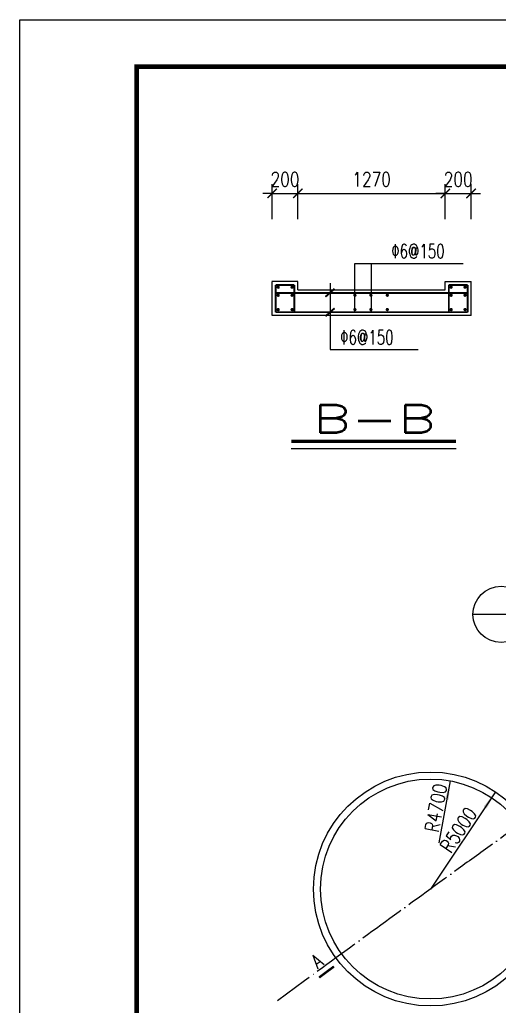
# Model space of a CAD drawing. Extents: x 0 to 180077, y 0 to 85122.
# Drawn here: x 0 to 10246, y 63997 to 85082 of the extents above; entities that cross this region are included whole.
import ezdxf

# ---------------------------------------------------------------- set-up
doc = ezdxf.new("R2010")
doc.units = 0
doc.header["$LTSCALE"] = 1000
doc.header["$MEASUREMENT"] = 0
doc.linetypes.add('DOTE', pattern=[2.42, 2, -0.2, 0.02, -0.2])
for name, color, linetype in [('PUB_DIM', 3, 'Continuous'), ('PUB_TEXT', 7, 'Continuous'), ('PUB_TITLE', 4, 'Continuous'), ('小品', 7, 'Continuous'), ('标高', 1, 'Continuous'), ('粗可见', 140, 'Continuous'), ('道路中线', 1, 'DOTE')]:
    doc.layers.add(name, color=color, linetype=linetype)
doc.styles.add('_ST64F', font='txt.shx', dxfattribs={"width": 1.5, "bigfont": 'ST64F.shx'})
doc.styles.add('DIM_FONT', font='SIMPLEX.shx', dxfattribs={"width": 0.8})
doc.styles.add('QH1', font='txt1.shx', dxfattribs={"width": 0.7, "bigfont": 'HZTXT.shx'})
doc.dimstyles.new('DIM200', dxfattribs={"dimscale": 2, "dimtxt": 300, "dimasz": 200, "dimexe": 200, "dimexo": 0, "dimgap": 150, "dimtad": 1, "dimdec": 0, "dimzin": 0, "dimdsep": 46, "dimtxsty": 'DIM_FONT', "dimsah": 1, "dimcen": 0.09, "dimdle": 200, "dimclrt": 7, "dimadec": 0, "dimazin": 0, "dimtfac": 1, "dimtdec": 0, "dimtix": 1, "dimtmove": 2, "dimatfit": 3, "dimfxl": 1, "dimtolj": 1, "dimtzin": 0, "dimarcsym": 0})

# ---------------------------------------------------------------- blocks, each defined once
blk = doc.blocks.new('_ARROW')
blk.add_solid([(0, 0), (-1, 0.1), (-1, -0.1)])
blk = doc.blocks.new('_ARCHTICK')
at = {"color": 0, "linetype": 'ByBlock'}
blk.add_lwpolyline([(-0.5, -0.5, 0.15, 0.15, 0), (0.5, 0.5, 0.15, 0.15, 0)], format="xyseb", dxfattribs=at)
blk = doc.blocks.new('*U257')
at = {"color": 0, "linetype": 'ByBlock'}
for p, q in [((102495050, 78633746), (102495050, 78635252)), ((102496150, 78633746), (102496150, 78635252)), ((102495050, 78634852), (102494650, 78634852)), ((102495050, 78634852), (102496150, 78634852)), ((102496150, 78634852), (102496550, 78634852))]:
    blk.add_line(p, q, dxfattribs=at)
at = {"color": 0, "linetype": 'ByBlock', "xscale": 400, "yscale": 400, "zscale": 400}
blk.add_blockref('_ARCHTICK', (102495050, 78634852), dxfattribs=at)
at = {"color": 0, "linetype": 'ByBlock', "xscale": 400, "yscale": 400, "zscale": 400, "rotation": 180}
blk.add_blockref('_ARCHTICK', (102496150, 78634852), dxfattribs=at)
at = {"color": 7, "linetype": 'ByBlock', "insert": (102495600, 78635452), "char_height": 600, "width": 0.000000001, "attachment_point": 5, "style": 'DIM_FONT'}
blk.add_mtext('\\A1;200', dxfattribs=at)
blk = doc.blocks.new('*U259')
at = {"color": 0, "linetype": 'ByBlock'}
for p, q in [((102496150, 78633746), (102496150, 78635252)), ((102502450, 78633746), (102502450, 78635252)), ((102495750, 78634852), (102502850, 78634852))]:
    blk.add_line(p, q, dxfattribs=at)
at = {"color": 0, "linetype": 'ByBlock', "xscale": 400, "yscale": 400, "zscale": 400, "rotation": 180}
blk.add_blockref('_ARCHTICK', (102496150, 78634852), dxfattribs=at)
at = {"color": 0, "linetype": 'ByBlock', "xscale": 400, "yscale": 400, "zscale": 400}
blk.add_blockref('_ARCHTICK', (102502450, 78634852), dxfattribs=at)
at = {"color": 7, "linetype": 'ByBlock', "insert": (102499300, 78635452), "char_height": 600, "width": 0.000000001, "attachment_point": 5, "style": 'DIM_FONT'}
blk.add_mtext('\\A1;1270', dxfattribs=at)
blk = doc.blocks.new('*U260')
at = {"color": 0, "linetype": 'ByBlock'}
for p, q in [((102502450, 78633746), (102502450, 78635252)), ((102503550, 78633746), (102503550, 78635252)), ((102502450, 78634852), (102502050, 78634852)), ((102502450, 78634852), (102503550, 78634852)), ((102503550, 78634852), (102503950, 78634852))]:
    blk.add_line(p, q, dxfattribs=at)
at = {"color": 0, "linetype": 'ByBlock', "xscale": 400, "yscale": 400, "zscale": 400}
blk.add_blockref('_ARCHTICK', (102502450, 78634852), dxfattribs=at)
at = {"color": 0, "linetype": 'ByBlock', "xscale": 400, "yscale": 400, "zscale": 400, "rotation": 180}
blk.add_blockref('_ARCHTICK', (102503550, 78634852), dxfattribs=at)
at = {"color": 7, "linetype": 'ByBlock', "insert": (102503000, 78635452), "char_height": 600, "width": 0.000000001, "attachment_point": 5, "style": 'DIM_FONT'}
blk.add_mtext('\\A1;200', dxfattribs=at)
blk = doc.blocks.new('A$C16E23DB0')
at = {"layer": 'PUB_DIM'}
for p, q in [((12553.9, 46974.3), (12069.4, 44332.6)), ((14492.3, 46503.1), (11706.1, 42351.4))]:
    blk.add_line(p, q, dxfattribs=at)
at = {"layer": 'PUB_TEXT'}
blk.add_lwpolyline([(5760.6, 61486.2, 140, 140, 0), (12797.8, 61486.2, 140, 140, 0)], format="xyseb", dxfattribs=at)
blk.add_lwpolyline([(5760.6, 61186.2), (12797.8, 61186.2)], dxfattribs=at)
at = {"layer": '小品'}
for p, q in [((8472.4, 69084.9), (13110.9, 69084.9)), ((8472.4, 67023.4), (8472.4, 69084.9)), ((9184.7, 67023.4), (9184.7, 69084.9)), ((7419, 68252), (7419, 65419.2)), ((7419, 65419.2), (11178.9, 65419.2)), ((18324.7, 54091.4), (13522.1, 54091.4))]:
    blk.add_line(p, q, dxfattribs=at)
for points in [[(5090.7, 68173.1, 80, 80, 0), (5893.1, 68173.1, 80, 80, 0)], [(5090.7, 68173.1, 80, 80, 0), (5090.7, 67007.7, 80, 80, 0)], [(5893.1, 68173.1, 80, 80, 0), (5893.1, 67007.7, 80, 80, 0)], [(7217.9, 67665.8, 80, 80, 0), (7608.6, 68009.4, 80, 80, 0)], [(12490.7, 68173.1, 80, 80, 0), (12490.7, 67007.7, 80, 80, 0)], [(13293.1, 68173.1, 80, 80, 0), (12490.7, 68173.1, 80, 80, 0)], [(13293.1, 68173.1, 80, 80, 0), (13293.1, 67007.7, 80, 80, 0)], [(5090.7, 67828.6, 80, 80, 0), (13293.1, 67828.6, 80, 80, 0)], [(7217.9, 66832.9, 80, 80, 0), (7608.6, 67176.5, 80, 80, 0)], [(5090.7, 67007.7, 80, 80, 0), (13293.1, 67007.7, 80, 80, 0)], [(6947.2, 38567.7, 100, 100, 0), (7581.9, 39040.1, 100, 100, 0)]]:
    blk.add_lwpolyline(points, format="xyseb", dxfattribs=at)
for points in [[(5234.4, 68076.2, 70, 70, -1), (5164.4, 68076.2, 70, 70, -1)], [(5828.6, 68076.2, 70, 70, -1), (5758.6, 68076.2, 70, 70, -1)], [(12555.2, 68076.2, 70, 70, 1), (12625.2, 68076.2, 70, 70, 1)], [(13149.4, 68076.2, 70, 70, 1), (13219.4, 68076.2, 70, 70, 1)], [(5234.4, 67732.3, 70, 70, -1), (5164.4, 67732.3, 70, 70, -1)], [(5828.6, 67732.3, 70, 70, -1), (5758.6, 67732.3, 70, 70, -1)], [(8512.9, 67732.3, 70, 70, -1), (8442.9, 67732.3, 70, 70, -1)], [(9196.5, 67732.3, 70, 70, -1), (9126.5, 67732.3, 70, 70, -1)], [(9896.8, 67732.3, 70, 70, -1), (9826.8, 67732.3, 70, 70, -1)], [(12555.2, 67732.3, 70, 70, 1), (12625.2, 67732.3, 70, 70, 1)], [(13149.4, 67732.3, 70, 70, 1), (13219.4, 67732.3, 70, 70, 1)], [(5234.4, 67118.8, 70, 70, -1), (5164.4, 67118.8, 70, 70, -1)], [(5828.6, 67118.8, 70, 70, -1), (5758.6, 67118.8, 70, 70, -1)], [(8512.9, 67118.8, 70, 70, -1), (8442.9, 67118.8, 70, 70, -1)], [(9196.5, 67118.8, 70, 70, -1), (9126.5, 67118.8, 70, 70, -1)], [(9896.8, 67118.8, 70, 70, -1), (9826.8, 67118.8, 70, 70, -1)], [(12555.2, 67118.8, 70, 70, 1), (12625.2, 67118.8, 70, 70, 1)], [(13149.4, 67118.8, 70, 70, 1), (13219.4, 67118.8, 70, 70, 1)]]:
    blk.add_lwpolyline(points, format="xyseb", close=True, dxfattribs=at)
for centre, radius in [((14722.1, 54091.4), 1200), ((11706.1, 42351.4), 5000), ((11706.1, 42351.4), 4700)]:
    blk.add_circle(centre, radius, dxfattribs=at)
at = {"layer": '粗可见', "color": 140}
for p, q in [((4941.9, 66865.4), (4941.9, 68315.4)), ((6041.9, 68315.4), (4941.9, 68315.4)), ((6041.9, 67965.4), (6041.9, 68315.4)), ((12341.9, 68315.4), (13441.9, 68315.4)), ((12341.9, 67965.4), (12341.9, 68315.4)), ((13441.9, 66865.4), (13441.9, 68315.4)), ((6041.9, 67965.4), (12341.9, 67965.4)), ((13441.9, 66865.4), (4941.9, 66865.4))]:
    blk.add_line(p, q, dxfattribs=at)
blk.add_arc((4921.3, 68383.6), 10, 270, 0, dxfattribs=at)
at = {"layer": '道路中线'}
blk.add_open_spline([(63030.5, 59038.3), (61105.6, 57507.6), (57636.6, 54749), (52293.9, 50604.1), (45803.6, 49857.2), (38037.2, 49534.8), (31001.6, 50837.1), (23292, 50648.4), (15449.1, 45098), (9262, 40574.5), (5164.5, 37578.7)], degree=3, knots=[0, 0, 0, 0, 7418.1679084, 13368.7528402, 19811.4271049, 26467.0723337, 36737.71099, 41241.1588743, 49092.3949611, 64488.3446766, 64488.3446766, 64488.3446766, 64488.3446766], dxfattribs=at)
at = {"layer": 'PUB_DIM', "color": 2, "xscale": 800, "yscale": 800, "zscale": 800, "rotation": 79.60776281900002}
blk.add_blockref('_ARROW', (12553.9, 46974.3), dxfattribs=at)
at = {"layer": 'PUB_DIM', "xscale": 800.0000000000001, "yscale": 800.0000000000001, "zscale": 800.0000000000001, "rotation": 56.13482972500001}
blk.add_blockref('_ARROW', (14492.3, 46503.1), dxfattribs=at)
at = {"layer": 'PUB_DIM', "style": 'DIM_FONT', "width": 0.8}
for s, rotation, p in [('R4700', 79.60776, (12053.1, 44742.3)), ('R5000', 56.13483, (12576.1, 43845.9))]:
    blk.add_text(s, height=600, rotation=rotation, dxfattribs=at).set_placement(p)
at = {"layer": 'PUB_TEXT', "style": '_ST64F', "width": 1.5}
blk.add_text('B-B', height=1200, dxfattribs=at).set_placement((6689.9, 61849.4))
at = {"layer": '小品', "style": 'QH1', "width": 0.7}
for p in [(10028, 69314.3), (7844.7, 65633.5)]:
    blk.add_text('%%1306@150', height=600, dxfattribs=at).set_placement(p)
at = {"layer": '标高', "style": 'DIM_FONT', "width": 0.8}
blk.add_text('A', height=600, rotation=36.22797, dxfattribs=at).set_placement((6879.2, 38925.2))
at = {"layer": '小品'}
for base, p1, p2, text, picture, middle in [((6041.9, 72086.8), (4941.9, 70981.1), (6041.9, 70981.1), '200', '*U257', (5491.9, 72686.8)), ((12341.9, 72086.8), (6041.9, 70981.1), (12341.9, 70981.1), '1270', '*U259', (9191.9, 72686.8)), ((13441.9, 72086.8), (12341.9, 70981.1), (13441.9, 70981.1), '200', '*U260', (12891.9, 72686.8))]:
    dim = blk.add_linear_dim(base=base, p1=p1, p2=p2, text=text, dimstyle='DIM200', dxfattribs=at)
    dim.commit()
    dim.dimension.update_dxf_attribs({"geometry": picture, "text_midpoint": middle, "insert": (-102490108.4, -78562765.4)})

msp = doc.modelspace()

# ---------------------------------------------------------------- linework, layer by layer
at = {"layer": 'PUB_TITLE'}
msp.add_lwpolyline([(0, 43081.6), (0, 85081.6), (59400, 85081.6), (59400, 43081.6)], close=True, dxfattribs=at)
msp.add_lwpolyline([(2500, 44081.6, 100, 100, 0), (58400, 44081.6, 100, 100, 0), (58400, 84081.6, 100, 100, 0), (2500, 84081.6, 100, 100, 0)], format="xyseb", close=True, dxfattribs=at)

# ---------------------------------------------------------------- block references
at = {"layer": 'PUB_TEXT', "xscale": 0.5, "yscale": 0.5, "zscale": 0.5}
msp.add_blockref('A$C16E23DB0', (2922.8, 45327.1), dxfattribs=at)

doc.saveas('drawing.dxf')
